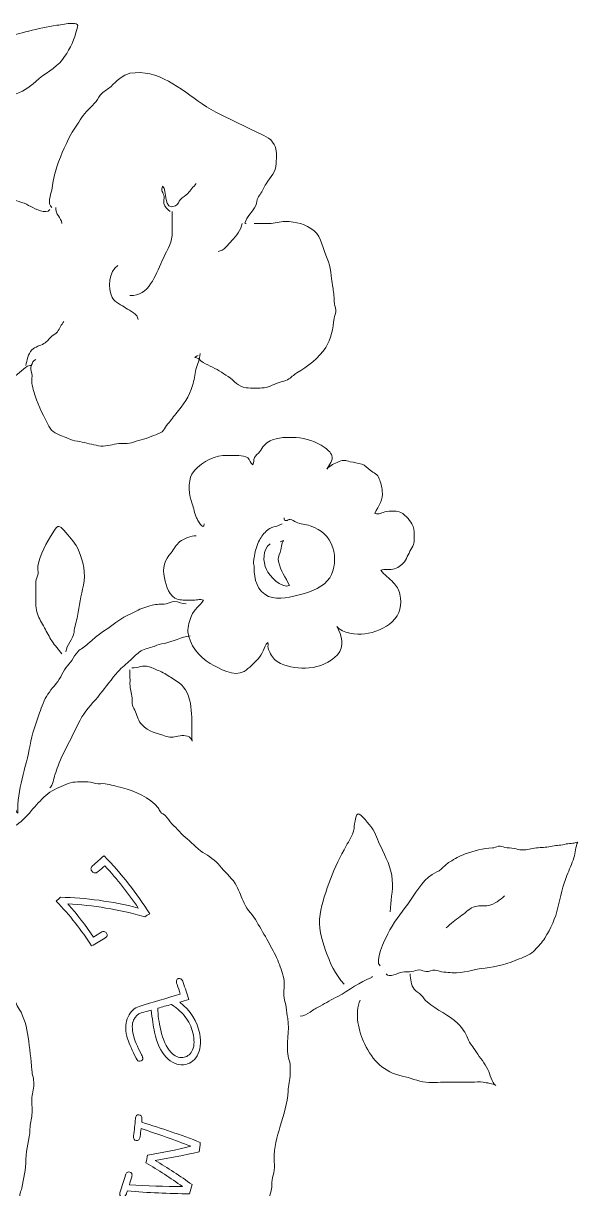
# Model space of a CAD drawing. Header units: millimetres. Extents: x 378.1 to 391.6, y -209.8 to -175.9.
# Drawn here: x 385.7 to 390.28, y -185.67 to -176.04 of the extents above; entities that cross this region are included whole.
import ezdxf

# ---------------------------------------------------------------- set-up
doc = ezdxf.new("R2010")
doc.units = ezdxf.units.MM
doc.header["$MEASUREMENT"] = 0
doc.layers.add('RightSide', color=7, linetype='Continuous', lineweight=0)

# ---------------------------------------------------------------- blocks, each defined once
blk = doc.blocks.new('Block_0')
at = {"layer": 'RightSide', "color": 18, "lineweight": 5, "true_color": 0x000000}
for points, knots in [([(385.9747, -183.2934), (385.9865, -183.283), (385.9983, -183.2726), (386.0101, -183.2621), (386.2194, -183.2668), (386.4355, -183.296), (386.6524, -183.3511), (386.5707, -183.2301), (386.4787, -183.1137), (386.3762, -183.003), (386.3578, -183.0188), (386.3393, -183.0347), (386.3208, -183.0505), (386.3111, -183.0586), (386.3025, -183.0623), (386.2941, -183.0615), (386.2862, -183.0608), (386.2787, -183.057), (386.272, -183.0499), (386.2652, -183.0428), (386.2618, -183.0354), (386.2616, -183.0272), (386.2614, -183.0189), (386.266, -183.011), (386.2753, -183.0024), (386.3066, -182.9747), (386.338, -182.9469), (386.3694, -182.9191), (386.5146, -183.0691), (386.6406, -183.2299), (386.7471, -183.399), (386.7334, -183.407), (386.7198, -183.415), (386.7061, -183.4229), (386.4918, -183.3624), (386.2777, -183.3275), (386.0696, -183.3172), (386.1481, -183.4047), (386.2192, -183.4962), (386.2827, -183.591), (386.3032, -183.5784), (386.3236, -183.5657), (386.344, -183.5531), (386.3547, -183.5464), (386.3642, -183.5438), (386.3717, -183.5456), (386.3794, -183.5472), (386.3855, -183.5515), (386.39, -183.5583), (386.3947, -183.5656), (386.3962, -183.5729), (386.3944, -183.5803), (386.3926, -183.5877), (386.3865, -183.5947), (386.3754, -183.601), (386.3392, -183.6223), (386.303, -183.6437), (386.2668, -183.665), (386.1836, -183.5345), (386.0862, -183.4099), (385.9747, -183.2934)], [0, 0, 0, 0, 1, 1, 1, 2, 2, 2, 3, 3, 3, 4, 4, 4, 5, 5, 5, 6, 6, 6, 7, 7, 7, 8, 8, 8, 9, 9, 9, 10, 10, 10, 11, 11, 11, 12, 12, 12, 13, 13, 13, 14, 14, 14, 15, 15, 15, 16, 16, 16, 17, 17, 17, 18, 18, 18, 19, 19, 19, 20, 20, 20, 20]), ([(387.0695, -184.1081), (387.0447, -184.115), (387.0199, -184.1219), (386.9951, -184.1287), (387.0839, -184.1972), (387.1402, -184.2875), (387.1598, -184.3906), (387.1738, -184.4654), (387.1657, -184.5269), (387.1389, -184.5723), (387.1116, -184.6178), (387.0737, -184.642), (387.0266, -184.6463), (386.9746, -184.6511), (386.9272, -184.6295), (386.8821, -184.5837), (386.8369, -184.5381), (386.8071, -184.4695), (386.7866, -184.3762), (386.7809, -184.3511), (386.7761, -184.3235), (386.7717, -184.2931), (386.7671, -184.263), (386.7634, -184.2299), (386.7597, -184.194), (386.7319, -184.2018), (386.704, -184.2095), (386.6761, -184.2172), (386.6477, -184.2251), (386.6274, -184.2453), (386.6137, -184.2767), (386.5998, -184.3086), (386.5999, -184.3494), (386.6117, -184.4014), (386.6208, -184.4411), (386.6442, -184.4946), (386.6794, -184.5648), (386.6856, -184.5776), (386.689, -184.5858), (386.6894, -184.5896), (386.6904, -184.5965), (386.6887, -184.6024), (386.6842, -184.6077), (386.6797, -184.6132), (386.6739, -184.6165), (386.6661, -184.6173), (386.6589, -184.6181), (386.6529, -184.6168), (386.6482, -184.6132), (386.641, -184.608), (386.6294, -184.5861), (386.612, -184.5475), (386.5838, -184.487), (386.5653, -184.442), (386.558, -184.4102), (386.5436, -184.3469), (386.5464, -184.2944), (386.5679, -184.2499), (386.5894, -184.2054), (386.6193, -184.1763), (386.6596, -184.1641), (386.7728, -184.1301), (386.886, -184.0961), (386.9991, -184.0621), (386.9905, -184.0357), (386.9816, -184.0094), (386.9723, -183.9832), (386.9672, -183.9688), (386.9659, -183.9574), (386.9679, -183.95), (386.9703, -183.9421), (386.9754, -183.9373), (386.983, -183.9344), (386.9902, -183.9319), (386.9974, -183.9327), (387.0044, -183.9374), (387.0116, -183.9419), (387.0179, -183.9517), (387.0231, -183.9663), (387.0398, -184.0133), (387.0553, -184.0606), (387.0695, -184.1081)], [0, 0, 0, 0, 1, 1, 1, 2, 2, 2, 3, 3, 3, 4, 4, 4, 5, 5, 5, 6, 6, 6, 7, 7, 7, 8, 8, 8, 9, 9, 9, 10, 10, 10, 11, 11, 11, 12, 12, 12, 13, 13, 13, 14, 14, 14, 15, 15, 15, 16, 16, 16, 17, 17, 17, 18, 18, 18, 19, 19, 19, 20, 20, 20, 21, 21, 21, 22, 22, 22, 23, 23, 23, 24, 24, 24, 25, 25, 25, 26, 26, 26, 27, 27, 27, 27]), ([(386.8126, -184.1794), (386.8135, -184.2075), (386.8161, -184.2364), (386.8203, -184.2661), (386.8247, -184.2961), (386.8306, -184.3271), (386.8378, -184.3594), (386.8558, -184.4406), (386.8828, -184.5016), (386.923, -184.5438), (386.9531, -184.576), (386.9852, -184.5909), (387.0198, -184.5868), (387.0519, -184.5833), (387.0774, -184.566), (387.0954, -184.5343), (387.1132, -184.5027), (387.118, -184.4582), (387.1075, -184.4028), (387.0975, -184.3497), (387.0776, -184.3024), (387.0485, -184.2618), (387.0199, -184.2212), (386.9786, -184.1826), (386.9263, -184.1478), (386.8884, -184.1583), (386.8505, -184.1689), (386.8126, -184.1794)], [0, 0, 0, 0, 1, 1, 1, 2, 2, 2, 3, 3, 3, 4, 4, 4, 5, 5, 5, 6, 6, 6, 7, 7, 7, 8, 8, 8, 9, 9, 9, 9]), ([(387.1647, -185.2883), (387.1615, -185.3141), (387.1581, -185.3399), (387.1543, -185.3655), (387.0333, -185.3945), (386.912, -185.4182), (386.7907, -185.4366), (386.8952, -185.4985), (386.9977, -185.5654), (387.0978, -185.6371), (387.091, -185.6624), (387.0838, -185.6875), (387.0764, -185.7126), (386.9039, -185.7116), (386.7323, -185.7035), (386.5622, -185.6884), (386.5595, -185.6966), (386.5566, -185.7048), (386.5537, -185.713), (386.5496, -185.7251), (386.5439, -185.7326), (386.5373, -185.7362), (386.5305, -185.7396), (386.5233, -185.7402), (386.5157, -185.7376), (386.5084, -185.735), (386.5036, -185.7305), (386.5005, -185.7237), (386.4976, -185.717), (386.498, -185.7078), (386.5023, -185.6961), (386.5181, -185.651), (386.5325, -185.6055), (386.5456, -185.5597), (386.5489, -185.5479), (386.5538, -185.54), (386.5601, -185.536), (386.5665, -185.5321), (386.5739, -185.5312), (386.5815, -185.533), (386.5888, -185.5348), (386.5945, -185.539), (386.5979, -185.5456), (386.6014, -185.5521), (386.6013, -185.5615), (386.5981, -185.5736), (386.5919, -185.5953), (386.5854, -185.6169), (386.5786, -185.6385), (386.7239, -185.6483), (386.8702, -185.653), (387.0171, -185.6524), (386.9189, -185.5823), (386.8185, -185.5167), (386.716, -185.4559), (386.7207, -185.4347), (386.7251, -185.4136), (386.7293, -185.3923), (386.8484, -185.3734), (386.9674, -185.3493), (387.0862, -185.32), (386.9506, -185.2665), (386.8136, -185.2179), (386.6755, -185.1742), (386.6732, -185.1963), (386.6705, -185.2183), (386.6676, -185.2402), (386.666, -185.2528), (386.6622, -185.2613), (386.6562, -185.2663), (386.6503, -185.2708), (386.6434, -185.273), (386.6353, -185.2718), (386.6277, -185.2708), (386.6218, -185.2671), (386.6175, -185.2612), (386.6132, -185.2553), (386.612, -185.246), (386.6136, -185.2334), (386.6199, -185.1868), (386.6248, -185.14), (386.6283, -185.0932), (386.6292, -185.0806), (386.6323, -185.0718), (386.6377, -185.0667), (386.6433, -185.0617), (386.6497, -185.0593), (386.658, -185.0599), (386.6658, -185.0603), (386.6717, -185.0633), (386.6767, -185.069), (386.6816, -185.0747), (386.6835, -185.084), (386.6825, -185.0969), (386.6819, -185.1053), (386.6812, -185.1136), (386.6805, -185.1219), (386.8434, -185.1705), (387.005, -185.2259), (387.1647, -185.2883)], [0, 0, 0, 0, 1, 1, 1, 2, 2, 2, 3, 3, 3, 4, 4, 4, 5, 5, 5, 6, 6, 6, 7, 7, 7, 8, 8, 8, 9, 9, 9, 10, 10, 10, 11, 11, 11, 12, 12, 12, 13, 13, 13, 14, 14, 14, 15, 15, 15, 16, 16, 16, 17, 17, 17, 18, 18, 18, 19, 19, 19, 20, 20, 20, 21, 21, 21, 22, 22, 22, 23, 23, 23, 24, 24, 24, 25, 25, 25, 26, 26, 26, 27, 27, 27, 28, 28, 28, 29, 29, 29, 30, 30, 30, 31, 31, 31, 32, 32, 32, 33, 33, 33, 33]), ([(386.5732, -186.2046), (386.6451, -186.2423), (386.6906, -186.3034), (386.704, -186.3912), (386.7168, -186.4794), (386.6929, -186.5681), (386.631, -186.6507), (386.5683, -186.7342), (386.4868, -186.7857), (386.3947, -186.8028), (386.302, -186.8198), (386.2265, -186.7983), (386.1672, -186.7449), (386.1073, -186.6909), (386.0798, -186.6213), (386.0774, -186.5388), (386.0747, -186.4557), (386.0982, -186.3837), (386.1487, -186.3167), (386.1983, -186.25), (386.261, -186.2075), (386.3427, -186.1846), (386.424, -186.1624), (386.5008, -186.1665), (386.5732, -186.2046)], [0, 0, 0, 0, 1, 1, 1, 2, 2, 2, 3, 3, 3, 4, 4, 4, 5, 5, 5, 6, 6, 6, 7, 7, 7, 8, 8, 8, 8]), ([(386.5429, -186.2564), (386.4846, -186.224), (386.4216, -186.219), (386.3544, -186.2373), (386.2869, -186.2556), (386.2344, -186.2917), (386.1924, -186.3478), (386.1505, -186.4039), (386.131, -186.4638), (386.1335, -186.5323), (386.1364, -186.6002), (386.1597, -186.6569), (386.2099, -186.6998), (386.2595, -186.7422), (386.3216, -186.7585), (386.3965, -186.7442), (386.4715, -186.7299), (386.5368, -186.6882), (386.5869, -186.6211), (386.6371, -186.5539), (386.6571, -186.4828), (386.6471, -186.4107), (386.6371, -186.3393), (386.6009, -186.2885), (386.5429, -186.2564)], [0, 0, 0, 0, 1, 1, 1, 2, 2, 2, 3, 3, 3, 4, 4, 4, 5, 5, 5, 6, 6, 6, 7, 7, 7, 8, 8, 8, 8])]:
    blk.add_open_spline(points, degree=3, knots=knots, dxfattribs=at)

msp = doc.modelspace()

# ---------------------------------------------------------------- linework, layer by layer
at = {"layer": 'RightSide', "color": 18, "lineweight": 9, "true_color": 0x000000}
for points, knots in [([(385.1617, -176.455), (385.196, -176.427), (385.2082, -176.3828), (385.2444, -176.3549), (385.2844, -176.3241), (385.3198, -176.291), (385.361, -176.2603), (385.4194, -176.2167), (385.4774, -176.1941), (385.5422, -176.1656), (385.606, -176.1376), (385.676, -176.1248), (385.7473, -176.1057), (385.8242, -176.0852), (385.9004, -176.0692), (385.9798, -176.0577), (386.0208, -176.0518), (386.0627, -176.0415), (386.1044, -176.0413), (386.171, -176.0411), (386.1529, -176.0651), (386.1373, -176.1207), (386.1155, -176.1978), (386.075, -176.2762), (386.026, -176.3398), (385.9687, -176.4143), (385.8776, -176.4574), (385.8057, -176.5211), (385.7436, -176.5762), (385.6954, -176.6077), (385.6164, -176.6349), (385.5441, -176.6597), (385.4545, -176.6893), (385.3758, -176.6709), (385.3472, -176.6642), (385.3138, -176.6477), (385.2862, -176.635), (385.2427, -176.6152), (385.2276, -176.5727), (385.1841, -176.5522), (385.1905, -176.5622), (385.1997, -176.5686), (385.2113, -176.5708)], [0, 0, 0, 0, 1, 1, 1, 2, 2, 2, 3, 3, 3, 4, 4, 4, 5, 5, 5, 6, 6, 6, 7, 7, 7, 8, 8, 8, 9, 9, 9, 10, 10, 10, 11, 11, 11, 12, 12, 12, 13, 13, 13, 14, 14, 14, 14]), ([(385.9389, -177.563), (385.8969, -177.5296), (385.93, -177.4606), (385.9373, -177.421), (385.947, -177.3681), (385.9517, -177.3162), (385.9679, -177.2653), (386.0012, -177.1604), (386.0442, -177.0571), (386.0958, -176.9594), (386.1212, -176.9113), (386.1564, -176.8696), (386.1833, -176.8225), (386.2146, -176.7678), (386.2653, -176.7364), (386.3035, -176.6865), (386.3211, -176.6637), (386.3293, -176.6406), (386.3511, -176.6204), (386.3746, -176.5985), (386.4041, -176.5847), (386.4274, -176.5623), (386.4674, -176.5239), (386.5262, -176.4641), (386.5834, -176.4542), (386.8136, -176.4145), (387.0047, -176.5855), (387.1787, -176.7067), (387.2757, -176.7743), (387.3843, -176.8199), (387.4896, -176.8721), (387.5351, -176.8946), (387.5798, -176.9164), (387.626, -176.9387), (387.681, -176.9652), (387.7442, -176.9846), (387.7752, -177.0415), (387.7998, -177.0866), (387.7925, -177.148), (387.7914, -177.1983), (387.7897, -177.2733), (387.7441, -177.3083), (387.7078, -177.3682), (387.6901, -177.3975), (387.6783, -177.4268), (387.6587, -177.4553), (387.6536, -177.4627), (387.646, -177.4716), (387.6418, -177.4794), (387.6283, -177.5045), (387.6328, -177.5225), (387.6224, -177.5473), (387.6017, -177.5966), (387.5454, -177.6391), (387.533, -177.6924), (387.5363, -177.6934), (387.5396, -177.6943), (387.5429, -177.6953)], [0, 0, 0, 0, 1, 1, 1, 2, 2, 2, 3, 3, 3, 4, 4, 4, 5, 5, 5, 6, 6, 6, 7, 7, 7, 8, 8, 8, 9, 9, 9, 10, 10, 10, 11, 11, 11, 12, 12, 12, 13, 13, 13, 14, 14, 14, 15, 15, 15, 16, 16, 16, 17, 17, 17, 18, 18, 18, 19, 19, 19, 19]), ([(386.9145, -177.5961), (386.8934, -177.5781), (386.8698, -177.5571), (386.8629, -177.5291), (386.8586, -177.5115), (386.8698, -177.4895), (386.8655, -177.4714), (386.8581, -177.4396), (386.8378, -177.4238), (386.8521, -177.3857), (386.896, -177.4156), (386.856, -177.601), (386.9609, -177.5484), (386.984, -177.5369), (386.986, -177.5145), (386.9999, -177.4968), (387.0167, -177.4757), (387.0433, -177.4682), (387.0606, -177.4473), (387.0833, -177.4199), (387.1075, -177.3936), (387.1295, -177.3645)], [0, 0, 0, 0, 1, 1, 1, 2, 2, 2, 3, 3, 3, 4, 4, 4, 5, 5, 5, 6, 6, 6, 7, 7, 7, 7]), ([(385.7735, -178.8694), (385.7278, -178.8601), (385.6773, -178.9277), (385.6416, -178.952), (385.6059, -178.9764), (385.5639, -178.9995), (385.5263, -179.0181), (385.4912, -179.0356), (385.4535, -179.0432), (385.4182, -179.0528), (385.396, -179.0589), (385.3833, -179.0673), (385.3601, -179.0682), (385.3325, -179.0694), (385.3108, -179.0811), (385.2857, -179.0833), (385.2123, -179.09), (385.1007, -179.044), (385.0385, -179.0089), (385.0186, -178.9978), (384.9806, -178.9803), (384.9661, -178.9658), (384.9571, -178.9568), (384.9542, -178.9342), (384.9472, -178.923), (384.9388, -178.9095), (384.9252, -178.8991), (384.9169, -178.8855), (384.8892, -178.8404), (384.8645, -178.7899), (384.8641, -178.7379), (384.8637, -178.6869), (384.8537, -178.6208), (384.8632, -178.5708), (384.867, -178.5506), (384.8783, -178.5352), (384.8812, -178.5144), (384.8854, -178.4839), (384.8783, -178.4538), (384.8842, -178.4233), (384.905, -178.3168), (384.9259, -178.2098), (384.9453, -178.1024), (384.9507, -178.0726), (384.9467, -178.0467), (384.9548, -178.0171), (384.9604, -177.9969), (384.9683, -177.9763), (384.9752, -177.9562), (384.9954, -177.8973), (385.0191, -177.8497), (385.0459, -177.7945), (385.0931, -177.6975), (385.165, -177.5758), (385.26, -177.5171), (385.3585, -177.4564), (385.5012, -177.4736), (385.609, -177.4964), (385.6619, -177.5075), (385.7168, -177.5299), (385.7652, -177.5547), (385.8023, -177.5737), (385.8876, -177.6238), (385.9224, -177.5795)], [0, 0, 0, 0, 1, 1, 1, 2, 2, 2, 3, 3, 3, 4, 4, 4, 5, 5, 5, 6, 6, 6, 7, 7, 7, 8, 8, 8, 9, 9, 9, 10, 10, 10, 11, 11, 11, 12, 12, 12, 13, 13, 13, 14, 14, 14, 15, 15, 15, 16, 16, 16, 17, 17, 17, 18, 18, 18, 19, 19, 19, 20, 20, 20, 21, 21, 21, 21]), ([(386.5838, -178.2906), (386.7401, -178.2946), (386.7941, -178.1253), (386.848, -178.0058), (386.8774, -177.9404), (386.9274, -177.8664), (386.9315, -177.7945), (386.9352, -177.7289), (386.9311, -177.6618), (386.9311, -177.5961)], [0, 0, 0, 0, 1, 1, 1, 2, 2, 2, 3, 3, 3, 3]), ([(387.6091, -177.6953), (387.6503, -177.6953), (387.6919, -177.6973), (387.7331, -177.6954), (387.7787, -177.6934), (387.8185, -177.6783), (387.8655, -177.6788), (387.9551, -177.6797), (388.033, -177.6992), (388.1055, -177.7569), (388.1694, -177.8078), (388.1764, -177.9118), (388.2126, -177.9848), (388.2483, -178.0566), (388.2428, -178.1344), (388.2577, -178.2116), (388.2664, -178.2571), (388.271, -178.2932), (388.2704, -178.3402), (388.27, -178.3673), (388.2812, -178.3853), (388.2842, -178.41), (388.2874, -178.4356), (388.2735, -178.4565), (388.27, -178.4809), (388.2591, -178.5588), (388.2459, -178.651), (388.2011, -178.7205), (388.1481, -178.8027), (388.0449, -178.8796), (387.9632, -178.9286), (387.9355, -178.9452), (387.9133, -178.9702), (387.8861, -178.9863), (387.8652, -178.9987), (387.8455, -178.9977), (387.8237, -179.0053), (387.7784, -179.0209), (387.7405, -179.046), (387.6909, -179.0521), (387.6468, -179.0576), (387.5878, -179.0572), (387.5438, -179.0521), (387.4744, -179.0439), (387.4477, -178.9959), (387.3941, -178.9597), (387.3481, -178.9287), (387.2966, -178.8967), (387.2462, -178.8739), (387.2175, -178.8609), (387.1944, -178.8495), (387.1696, -178.8295), (387.1551, -178.8177), (387.1396, -178.7997), (387.1192, -178.8037), (387.1267, -178.7938), (387.1347, -178.7907), (387.1461, -178.7867)], [0, 0, 0, 0, 1, 1, 1, 2, 2, 2, 3, 3, 3, 4, 4, 4, 5, 5, 5, 6, 6, 6, 7, 7, 7, 8, 8, 8, 9, 9, 9, 10, 10, 10, 11, 11, 11, 12, 12, 12, 13, 13, 13, 14, 14, 14, 15, 15, 15, 16, 16, 16, 17, 17, 17, 18, 18, 18, 19, 19, 19, 19]), ([(387.5099, -177.6953), (387.5029, -177.7486), (387.46, -177.7992), (387.4253, -177.8354), (387.3943, -177.8677), (387.3594, -177.9204), (387.3114, -177.9268)], [0, 0, 0, 0, 1, 1, 1, 2, 2, 2, 2]), ([(386.4846, -178.0425), (386.4053, -178.0903), (386.4014, -178.2291), (386.4379, -178.3074), (386.4569, -178.3484), (386.5163, -178.3703), (386.5507, -178.3939), (386.5817, -178.4152), (386.6507, -178.4451), (386.65, -178.489)], [0, 0, 0, 0, 1, 1, 1, 2, 2, 2, 3, 3, 3, 3]), ([(385.7239, -178.8694), (385.7333, -178.8253), (385.7409, -178.7734), (385.7736, -178.7404), (385.8016, -178.7121), (385.8402, -178.7051), (385.8735, -178.6875), (385.902, -178.6724), (385.9134, -178.6458), (385.938, -178.6254), (385.9548, -178.6115), (385.9704, -178.6085), (385.9848, -178.589), (386.0045, -178.5625), (386.0152, -178.5311), (386.0381, -178.5056)], [0, 0, 0, 0, 1, 1, 1, 2, 2, 2, 3, 3, 3, 4, 4, 4, 5, 5, 5, 5]), ([(387.1626, -178.7701), (387.1636, -178.8193), (387.14, -178.8558), (387.129, -178.9024), (387.1186, -178.9466), (387.1143, -178.9913), (387.1005, -179.0347), (387.0712, -179.1272), (387.0243, -179.1932), (386.9633, -179.2666), (386.9509, -179.2816), (386.9374, -179.299), (386.9269, -179.3154), (386.9133, -179.3368), (386.9006, -179.3454), (386.8855, -179.3646), (386.8709, -179.3832), (386.8694, -179.4006), (386.8488, -179.4163), (386.8288, -179.4315), (386.8016, -179.4373), (386.7785, -179.4477), (386.7226, -179.4729), (386.6692, -179.4807), (386.6132, -179.5023), (386.5661, -179.5205), (386.5225, -179.5071), (386.4749, -179.5157), (386.4256, -179.5245), (386.3747, -179.541), (386.3229, -179.5317), (386.2719, -179.5224), (386.2223, -179.5084), (386.1709, -179.4973), (386.1399, -179.4906), (386.1179, -179.491), (386.0877, -179.4771), (386.0671, -179.4676), (386.0463, -179.4607), (386.0253, -179.4522), (385.9624, -179.427), (385.9302, -179.4104), (385.9013, -179.348), (385.8602, -179.2591), (385.8126, -179.1793), (385.7896, -179.0844), (385.7842, -179.0622), (385.7769, -179.0376), (385.7727, -179.0145), (385.7681, -178.9894), (385.78, -178.9603), (385.7744, -178.9356), (385.7672, -178.9033), (385.7567, -178.9018), (385.7687, -178.8694), (385.7758, -178.85), (385.7854, -178.824), (385.8066, -178.8197)], [0, 0, 0, 0, 1, 1, 1, 2, 2, 2, 3, 3, 3, 4, 4, 4, 5, 5, 5, 6, 6, 6, 7, 7, 7, 8, 8, 8, 9, 9, 9, 10, 10, 10, 11, 11, 11, 12, 12, 12, 13, 13, 13, 14, 14, 14, 15, 15, 15, 16, 16, 16, 17, 17, 17, 18, 18, 18, 19, 19, 19, 19]), ([(387.1295, -180.275), (387.0895, -180.2723), (387.028, -180.3007), (386.9969, -180.3238), (386.964, -180.3482), (386.9497, -180.3864), (386.9233, -180.4155), (386.871, -180.4732), (386.8485, -180.5437), (386.8687, -180.6223), (386.8868, -180.6931), (386.9036, -180.7796), (386.9816, -180.8012), (387.0167, -180.811), (387.061, -180.806), (387.0973, -180.8087), (387.1269, -180.8108), (387.1608, -180.7952), (387.1907, -180.8066), (387.1611, -180.855), (387.1149, -180.8807), (387.0919, -180.936), (387.0768, -180.9722), (387.0589, -181.0274), (387.0626, -181.0679), (387.0725, -181.1761), (387.1557, -181.2768), (387.2457, -181.3296), (387.3178, -181.3717), (387.4472, -181.4451), (387.526, -181.3961), (387.5717, -181.3676), (387.6064, -181.3299), (387.6421, -181.2929), (387.6797, -181.2539), (387.6869, -181.196), (387.7215, -181.1564), (387.7284, -181.172), (387.7214, -181.1854), (387.724, -181.2011), (387.727, -181.2196), (387.7375, -181.2341), (387.7456, -181.2505), (387.7653, -181.2904), (387.787, -181.3088), (387.8277, -181.3296), (387.8976, -181.3651), (387.986, -181.374), (388.0632, -181.367), (388.1512, -181.3589), (388.2338, -181.3243), (388.2965, -181.2588), (388.3607, -181.1918), (388.3321, -181.0982), (388.2934, -181.0245), (388.3359, -181.0849), (388.4561, -181.094), (388.5231, -181.0861), (388.6005, -181.077), (388.6933, -181.0401), (388.75, -180.9863), (388.8168, -180.9231), (388.8308, -180.8447), (388.8126, -180.7582), (388.8036, -180.7158), (388.7861, -180.6934), (388.7585, -180.6615), (388.7279, -180.6261), (388.6808, -180.5986), (388.6559, -180.5586), (388.6869, -180.5499), (388.7214, -180.5595), (388.7538, -180.5527), (388.7921, -180.5447), (388.8267, -180.5218), (388.8501, -180.4903), (388.8758, -180.4556), (388.8879, -180.4113), (388.9117, -180.3742), (388.9348, -180.3384), (388.9318, -180.3097), (388.9319, -180.2681), (388.9321, -180.2337), (388.9321, -180.2063), (388.9125, -180.1761), (388.8923, -180.1451), (388.845, -180.0879), (388.808, -180.077), (388.7815, -180.0693), (388.7272, -180.0705), (388.7001, -180.0757), (388.6662, -180.0821), (388.643, -180.1026), (388.6062, -180.0914), (388.6366, -180.0261), (388.6774, -179.9802), (388.668, -179.9029), (388.6644, -179.8728), (388.6539, -179.8338), (388.6432, -179.8049), (388.6292, -179.7671), (388.599, -179.7561), (388.5678, -179.7334), (388.5438, -179.7159), (388.5278, -179.6932), (388.4987, -179.6834), (388.4681, -179.673), (388.4332, -179.6711), (388.4028, -179.6636), (388.3583, -179.6526), (388.3552, -179.6454), (388.3105, -179.663), (388.267, -179.6801), (388.2426, -179.6887), (388.2102, -179.7243), (388.2274, -179.6895), (388.2652, -179.6533), (388.2514, -179.6131), (388.2422, -179.5861), (388.2103, -179.5584), (388.1886, -179.5433), (388.124, -179.4983), (388.0333, -179.4682), (387.9564, -179.4641), (387.8855, -179.4603), (387.8063, -179.4609), (387.7414, -179.4903), (387.7002, -179.5089), (387.6798, -179.5465), (387.6551, -179.5804), (387.6433, -179.5965), (387.6203, -179.6117), (387.6119, -179.6295), (387.6031, -179.6481), (387.6088, -179.6694), (387.5979, -179.6884), (387.5748, -179.676), (387.5748, -179.6469), (387.5562, -179.6324), (387.5372, -179.6175), (387.5059, -179.6143), (387.483, -179.6129), (387.4409, -179.6103), (387.3928, -179.6104), (387.3507, -179.6129), (387.2622, -179.6182), (387.142, -179.6887), (387.0953, -179.766), (387.0598, -179.8247), (387.073, -179.9505), (387.0964, -180.0104), (387.1115, -180.049), (387.1157, -180.0889), (387.1337, -180.1266), (387.1397, -180.1391), (387.1934, -180.2432), (387.1957, -180.1757)], [0, 0, 0, 0, 1, 1, 1, 2, 2, 2, 3, 3, 3, 4, 4, 4, 5, 5, 5, 6, 6, 6, 7, 7, 7, 8, 8, 8, 9, 9, 9, 10, 10, 10, 11, 11, 11, 12, 12, 12, 13, 13, 13, 14, 14, 14, 15, 15, 15, 16, 16, 16, 17, 17, 17, 18, 18, 18, 19, 19, 19, 20, 20, 20, 21, 21, 21, 22, 22, 22, 23, 23, 23, 24, 24, 24, 25, 25, 25, 26, 26, 26, 27, 27, 27, 28, 28, 28, 29, 29, 29, 30, 30, 30, 31, 31, 31, 32, 32, 32, 33, 33, 33, 34, 34, 34, 35, 35, 35, 36, 36, 36, 37, 37, 37, 38, 38, 38, 39, 39, 39, 40, 40, 40, 41, 41, 41, 42, 42, 42, 43, 43, 43, 44, 44, 44, 45, 45, 45, 46, 46, 46, 47, 47, 47, 48, 48, 48, 49, 49, 49, 50, 50, 50, 51, 51, 51, 52, 52, 52, 52]), ([(387.8406, -180.1757), (387.791, -180.207), (387.7507, -180.1943), (387.7083, -180.2378), (387.683, -180.2639), (387.6625, -180.2904), (387.6464, -180.3242), (387.6271, -180.3644), (387.6147, -180.4137), (387.6092, -180.4572), (387.6074, -180.4709), (387.6047, -180.4824), (387.6045, -180.4936), (387.6043, -180.507), (387.6093, -180.5242), (387.6091, -180.5392), (387.6074, -180.6312), (387.6355, -180.7373), (387.7286, -180.7759), (387.8114, -180.8103), (387.9204, -180.7785), (388.0023, -180.7585), (388.0847, -180.7384), (388.1862, -180.6963), (388.2342, -180.6222), (388.2786, -180.5537), (388.2851, -180.4498), (388.2585, -180.3746), (388.2229, -180.2742), (388.17, -180.2297), (388.072, -180.1923), (388.0331, -180.1775), (387.9934, -180.1804), (387.956, -180.1637), (387.9401, -180.1567), (387.9251, -180.1418), (387.9068, -180.1413), (387.8907, -180.1409), (387.8488, -180.1704), (387.8571, -180.1261)], [0, 0, 0, 0, 1, 1, 1, 2, 2, 2, 3, 3, 3, 4, 4, 4, 5, 5, 5, 6, 6, 6, 7, 7, 7, 8, 8, 8, 9, 9, 9, 10, 10, 10, 11, 11, 11, 12, 12, 12, 13, 13, 13, 13]), ([(386.0216, -181.2506), (385.9928, -181.2138), (385.9633, -181.1838), (385.9389, -181.1447), (385.9169, -181.1094), (385.8979, -181.0727), (385.8773, -181.0356), (385.8547, -180.995), (385.8335, -180.9646), (385.8191, -180.9198), (385.8047, -180.8751), (385.8066, -180.8358), (385.8066, -180.7876), (385.8066, -180.744), (385.8032, -180.6988), (385.8062, -180.6554), (385.808, -180.6299), (385.8195, -180.6139), (385.824, -180.5895), (385.8277, -180.5693), (385.8188, -180.547), (385.8223, -180.5267), (385.8383, -180.4342), (385.8952, -180.3274), (385.9472, -180.2516), (385.956, -180.2388), (385.9728, -180.2019), (385.9876, -180.1977), (386.0093, -180.1916), (386.0432, -180.2367), (386.0546, -180.2497), (386.0939, -180.2942), (386.1359, -180.3393), (386.1583, -180.3948), (386.1948, -180.4851), (386.2231, -180.5865), (386.1998, -180.6847), (386.1798, -180.7689), (386.1647, -180.8546), (386.1502, -180.9401), (386.1422, -180.9872), (386.1259, -181.0252), (386.1216, -181.0724), (386.1163, -181.131), (386.0588, -181.1781), (386.0546, -181.2341)], [0, 0, 0, 0, 1, 1, 1, 2, 2, 2, 3, 3, 3, 4, 4, 4, 5, 5, 5, 6, 6, 6, 7, 7, 7, 8, 8, 8, 9, 9, 9, 10, 10, 10, 11, 11, 11, 12, 12, 12, 13, 13, 13, 14, 14, 14, 15, 15, 15, 15]), ([(387.7414, -180.3411), (387.6785, -180.3919), (387.6795, -180.4877), (387.7112, -180.5552), (387.7358, -180.6077), (387.8314, -180.7136), (387.9018, -180.6867), (387.8685, -180.6175), (387.8266, -180.5661), (387.8113, -180.4891), (387.8051, -180.4578), (387.8125, -180.4435), (387.824, -180.4141), (387.8341, -180.3883), (387.8338, -180.3352), (387.8509, -180.3143), (387.843, -180.3201), (387.8341, -180.3235), (387.824, -180.3246)], [0, 0, 0, 0, 1, 1, 1, 2, 2, 2, 3, 3, 3, 4, 4, 4, 5, 5, 5, 6, 6, 6, 6]), ([(387.0468, -180.8372), (387.0128, -180.8378), (386.9862, -180.819), (386.9513, -180.8199), (386.9231, -180.8206), (386.9079, -180.8333), (386.8815, -180.8381), (386.8405, -180.8454), (386.8061, -180.8365), (386.7657, -180.8497), (386.7171, -180.8655), (386.6776, -180.8736), (386.6347, -180.8988), (386.5916, -180.9241), (386.5415, -180.9389), (386.5011, -180.9691), (386.4132, -181.0346), (386.316, -181.0918), (386.2369, -181.168), (386.2111, -181.1929), (386.1776, -181.2087), (386.1526, -181.2336), (386.1316, -181.2546), (386.1202, -181.281), (386.1043, -181.3048), (386.0899, -181.3262), (386.0705, -181.3449), (386.0546, -181.3655), (386.0358, -181.39), (386.0262, -181.4153), (386.0113, -181.4414), (385.9813, -181.4937), (385.9376, -181.5355), (385.905, -181.585), (385.8759, -181.6292), (385.8539, -181.6901), (385.8374, -181.7391), (385.8084, -181.8254), (385.7739, -181.9163), (385.7586, -182.0044), (385.726, -182.1912), (385.6473, -182.3748), (385.6586, -182.5677), (385.6494, -182.5607), (385.6436, -182.5517), (385.6412, -182.5405)], [0, 0, 0, 0, 1, 1, 1, 2, 2, 2, 3, 3, 3, 4, 4, 4, 5, 5, 5, 6, 6, 6, 7, 7, 7, 8, 8, 8, 9, 9, 9, 10, 10, 10, 11, 11, 11, 12, 12, 12, 13, 13, 13, 14, 14, 14, 15, 15, 15, 15]), ([(385.9224, -182.3586), (385.9461, -182.3392), (385.9537, -182.2787), (385.9641, -182.2503), (385.9735, -182.2247), (385.9809, -182.2022), (385.9899, -182.1773), (386.0149, -182.1079), (386.0497, -182.0418), (386.084, -181.9745), (386.1185, -181.9071), (386.149, -181.8393), (386.1867, -181.7729), (386.2244, -181.7066), (386.2881, -181.6455), (386.3357, -181.585), (386.3846, -181.523), (386.4318, -181.4579), (386.4846, -181.3986), (386.5162, -181.3631), (386.5542, -181.3342), (386.5886, -181.3021), (386.617, -181.2756), (386.6405, -181.2483), (386.6748, -181.2275), (386.7099, -181.2063), (386.746, -181.2049), (386.7826, -181.1891), (386.8146, -181.1752), (386.8348, -181.171), (386.8686, -181.1643), (386.9397, -181.1503), (387.0084, -181.1114), (387.0799, -181.1018)], [0, 0, 0, 0, 1, 1, 1, 2, 2, 2, 3, 3, 3, 4, 4, 4, 5, 5, 5, 6, 6, 6, 7, 7, 7, 8, 8, 8, 9, 9, 9, 10, 10, 10, 11, 11, 11, 11]), ([(386.6003, -181.3664), (386.6546, -181.3673), (386.6855, -181.3426), (386.7412, -181.3579), (386.7721, -181.3664), (386.802, -181.3822), (386.8319, -181.3949), (386.867, -181.4098), (386.9001, -181.4317), (386.9311, -181.4532), (386.9639, -181.4759), (386.9998, -181.4922), (387.024, -181.5229), (387.0759, -181.5885), (387.0873, -181.6676), (387.0928, -181.7476), (387.0976, -181.8193), (387.0915, -181.8986), (387.0976, -181.9733), (387.0881, -181.9283), (387.0354, -181.9226), (386.9977, -181.9278), (386.9471, -181.9348), (386.931, -181.9487), (386.8815, -181.9327), (386.8094, -181.9093), (386.7371, -181.8948), (386.6831, -181.8384), (386.6508, -181.8047), (386.6449, -181.7716), (386.6298, -181.7297), (386.623, -181.7108), (386.609, -181.6968), (386.6036, -181.6769), (386.5974, -181.6538), (386.6046, -181.6364), (386.6013, -181.6144), (386.5951, -181.5738), (386.5835, -181.5419), (386.5838, -181.4991), (386.5841, -181.4604), (386.5838, -181.4216), (386.5838, -181.3829)], [0, 0, 0, 0, 1, 1, 1, 2, 2, 2, 3, 3, 3, 4, 4, 4, 5, 5, 5, 6, 6, 6, 7, 7, 7, 8, 8, 8, 9, 9, 9, 10, 10, 10, 11, 11, 11, 12, 12, 12, 13, 13, 13, 14, 14, 14, 14]), ([(388.3532, -183.9791), (388.2778, -183.9046), (388.2343, -183.8021), (388.1998, -183.7017), (388.1677, -183.6081), (388.1352, -183.5054), (388.1539, -183.404), (388.1892, -183.2129), (388.2741, -183.0062), (388.3694, -182.838), (388.3938, -182.7948), (388.4207, -182.7547), (388.4322, -182.7059), (388.4385, -182.6795), (388.4423, -182.586), (388.4673, -182.574), (388.4876, -182.5643), (388.5661, -182.6677), (388.581, -182.6889), (388.613, -182.7344), (388.6305, -182.7919), (388.6545, -182.8418), (388.6958, -182.9272), (388.7429, -183.0234), (388.7505, -183.1184), (388.7579, -183.2116), (388.7346, -183.2943), (388.7336, -183.3838)], [0, 0, 0, 0, 1, 1, 1, 2, 2, 2, 3, 3, 3, 4, 4, 4, 5, 5, 5, 6, 6, 6, 7, 7, 7, 8, 8, 8, 9, 9, 9, 9]), ([(388.6509, -183.8303), (388.5989, -183.794), (388.6911, -183.6098), (388.713, -183.5657), (388.7577, -183.4755), (388.8192, -183.398), (388.8783, -183.3185), (388.9377, -183.2385), (388.9938, -183.1288), (389.08, -183.0733), (389.1063, -183.0563), (389.1317, -183.0518), (389.1557, -183.0284), (389.1784, -183.0063), (389.1983, -182.9863), (389.226, -182.9695), (389.2681, -182.944), (389.3057, -182.9211), (389.3523, -182.9041), (389.4218, -182.8788), (389.5031, -182.8581), (389.5769, -182.8551), (389.5966, -182.8543), (389.6086, -182.845), (389.6266, -182.8414), (389.6515, -182.8364), (389.6571, -182.8456), (389.6798, -182.851), (389.7066, -182.8574), (389.732, -182.8525), (389.7584, -182.8583), (389.781, -182.8634), (389.7955, -182.8707), (389.8213, -182.8716), (389.866, -182.8731), (389.8983, -182.857), (389.9407, -182.8543), (389.9829, -182.8516), (390.0165, -182.8509), (390.0573, -182.8418), (390.0965, -182.833), (390.1335, -182.8354), (390.1722, -182.8253), (390.2104, -182.8153), (390.2438, -182.8216), (390.2818, -182.8063), (390.2622, -182.8441), (390.2659, -182.895), (390.2512, -182.9365), (390.2337, -182.9859), (390.2129, -183.0341), (390.1929, -183.0825), (390.1583, -183.1664), (390.1384, -183.2589), (390.119, -183.3471), (390.1003, -183.432), (390.0576, -183.5242), (390.011, -183.5996), (389.9885, -183.636), (389.9554, -183.6658), (389.9282, -183.6984), (389.8982, -183.7345), (389.8455, -183.7531), (389.7987, -183.7724), (389.7135, -183.8075), (389.6072, -183.8391), (389.5175, -183.8473), (389.4292, -183.8554), (389.336, -183.8936), (389.2462, -183.8868), (389.2221, -183.8849), (389.2009, -183.8808), (389.1764, -183.8803), (389.1475, -183.8798), (389.1299, -183.8669), (389.104, -183.8641), (389.0765, -183.8612), (389.0571, -183.8796), (389.0308, -183.8771), (389.0117, -183.8753), (388.9958, -183.8631), (388.9733, -183.863), (388.9482, -183.863), (388.9355, -183.8708), (388.9117, -183.8762), (388.8847, -183.8824), (388.8593, -183.8764), (388.8326, -183.8813), (388.8027, -183.8867), (388.7194, -183.9296), (388.7005, -183.8964)], [0, 0, 0, 0, 1, 1, 1, 2, 2, 2, 3, 3, 3, 4, 4, 4, 5, 5, 5, 6, 6, 6, 7, 7, 7, 8, 8, 8, 9, 9, 9, 10, 10, 10, 11, 11, 11, 12, 12, 12, 13, 13, 13, 14, 14, 14, 15, 15, 15, 16, 16, 16, 17, 17, 17, 18, 18, 18, 19, 19, 19, 20, 20, 20, 21, 21, 21, 22, 22, 22, 23, 23, 23, 24, 24, 24, 25, 25, 25, 26, 26, 26, 27, 27, 27, 28, 28, 28, 29, 29, 29, 30, 30, 30, 30]), ([(389.1966, -183.5161), (389.2339, -183.4794), (389.2693, -183.4502), (389.3123, -183.4209), (389.3467, -183.3976), (389.3811, -183.36), (389.4192, -183.3437), (389.4598, -183.3265), (389.504, -183.3398), (389.5475, -183.3308), (389.5929, -183.3215), (389.6434, -183.2823), (389.6761, -183.2515)], [0, 0, 0, 0, 1, 1, 1, 2, 2, 2, 3, 3, 3, 4, 4, 4, 4]), ([(387.9894, -184.2437), (388.023, -184.2442), (388.0461, -184.2298), (388.0717, -184.211), (388.0999, -184.1903), (388.1248, -184.1785), (388.1557, -184.1611), (388.2033, -184.1343), (388.2509, -184.1064), (388.2999, -184.0816), (388.3957, -184.033), (388.4798, -183.9592), (388.5823, -183.9264), (388.5831, -183.9219), (388.5839, -183.9174), (388.5847, -183.913)], [0, 0, 0, 0, 1, 1, 1, 2, 2, 2, 3, 3, 3, 4, 4, 4, 5, 5, 5, 5]), ([(388.4855, -184.1114), (388.4354, -184.2218), (388.4723, -184.3727), (388.5227, -184.4752), (388.5898, -184.6114), (388.6808, -184.7082), (388.8319, -184.7394), (388.8992, -184.7533), (388.959, -184.7827), (389.0275, -184.7903), (389.0897, -184.7971), (389.1573, -184.7894), (389.22, -184.7894), (389.2816, -184.7894), (389.3431, -184.7894), (389.4047, -184.7894), (389.4359, -184.7894), (389.4712, -184.7856), (389.5018, -184.7908), (389.5233, -184.7944), (389.5881, -184.8028), (389.6045, -184.8167), (389.5708, -184.794), (389.5581, -184.7238), (389.5402, -184.6865), (389.5138, -184.632), (389.4765, -184.5908), (389.4438, -184.5405), (389.4189, -184.5023), (389.392, -184.471), (389.374, -184.4293), (389.3517, -184.3775), (389.3319, -184.3459), (389.2921, -184.3058), (389.2188, -184.2321), (389.116, -184.1975), (389.0386, -184.1274), (389.02, -184.1106), (389.0061, -184.091), (388.9901, -184.0719), (388.9731, -184.0519), (388.9462, -184.0405), (388.9308, -184.0214), (388.9071, -183.9922), (388.8982, -183.9323), (388.8989, -183.8964)], [0, 0, 0, 0, 1, 1, 1, 2, 2, 2, 3, 3, 3, 4, 4, 4, 5, 5, 5, 6, 6, 6, 7, 7, 7, 8, 8, 8, 9, 9, 9, 10, 10, 10, 11, 11, 11, 12, 12, 12, 13, 13, 13, 14, 14, 14, 15, 15, 15, 15])]:
    msp.add_open_spline(points, degree=3, knots=knots, dxfattribs=at)
msp.add_open_spline([(385.972, -177.563), (385.9662, -177.6224), (386.0146, -177.6429), (386.0216, -177.6953)], degree=3, dxfattribs=at)
at = {"layer": 'RightSide', "color": 18, "lineweight": 13, "true_color": 0x000000}
for points, knots in [([(387.6587, -185.9966), (387.6845, -185.9753), (387.6704, -185.9573), (387.6744, -185.9304), (387.6776, -185.9083), (387.6934, -185.8928), (387.7007, -185.8725), (387.7186, -185.8223), (387.7225, -185.7667), (387.7414, -185.7151), (387.7563, -185.6742), (387.7552, -185.643), (387.7575, -185.6001), (387.7591, -185.5706), (387.7714, -185.546), (387.7753, -185.517), (387.7791, -185.4881), (387.7745, -185.4553), (387.7744, -185.4259), (387.7741, -185.3286), (387.7991, -185.245), (387.8245, -185.1532), (387.8509, -185.058), (387.8872, -184.9634), (387.89, -184.8636), (387.8914, -184.8157), (387.9071, -184.7729), (387.9067, -184.7233), (387.9065, -184.6971), (387.9083, -184.6704), (387.9071, -184.6443), (387.9059, -184.6171), (387.8944, -184.6007), (387.8893, -184.5748), (387.87, -184.4753), (387.9067, -184.3653), (387.8865, -184.2652), (387.8797, -184.2316), (387.8766, -184.2057), (387.8741, -184.1707), (387.8722, -184.1439), (387.8595, -184.1206), (387.8563, -184.094), (387.8498, -184.0411), (387.866, -183.9857), (387.8534, -183.9332), (387.8404, -183.8785), (387.8255, -183.8323), (387.8039, -183.7811), (387.7807, -183.726), (387.7519, -183.6807), (387.7248, -183.6281), (387.6959, -183.5721), (387.6613, -183.5217), (387.6325, -183.4665), (387.6033, -183.4107), (387.5529, -183.3697), (387.5258, -183.3108), (387.5043, -183.2642), (387.4875, -183.2134), (387.4647, -183.168), (387.4365, -183.1116), (387.3789, -183.0675), (387.3409, -183.0201), (387.3032, -182.9732), (387.2572, -182.9327), (387.2053, -182.9043), (387.1526, -182.8753), (387.1039, -182.8188), (387.0565, -182.7802), (387.0111, -182.7432), (386.9725, -182.6961), (386.9302, -182.6562), (386.9083, -182.6356), (386.8985, -182.6112), (386.8783, -182.5901), (386.8652, -182.5764), (386.8477, -182.5727), (386.8346, -182.557), (386.8272, -182.548), (386.8238, -182.5338), (386.8162, -182.5239), (386.7476, -182.4349), (386.6237, -182.3878), (386.5213, -182.3586), (386.4745, -182.3452), (386.4259, -182.3315), (386.3776, -182.3248), (386.3524, -182.3214), (386.3277, -182.3279), (386.3022, -182.3218), (386.269, -182.3139), (386.2484, -182.3087), (386.2117, -182.309), (386.1549, -182.3094), (386.1068, -182.3055), (386.0537, -182.3296), (386.003, -182.3527), (385.9499, -182.3725), (385.9058, -182.4073), (385.8577, -182.4452), (385.8213, -182.4876), (385.7824, -182.5322), (385.7458, -182.5741), (385.695, -182.6345), (385.6481, -182.663), (385.4383, -182.7905), (385.1852, -182.7881), (384.9893, -182.6315), (384.9477, -182.5983), (384.9595, -182.5882), (384.9435, -182.5441), (384.9343, -182.5188), (384.9103, -182.4985), (384.8971, -182.4752), (384.8797, -182.4444), (384.868, -182.4124), (384.8476, -182.3832), (384.8288, -182.3562), (384.8046, -182.3355), (384.7851, -182.3089), (384.768, -182.2858), (384.7567, -182.2552), (384.737, -182.2345), (384.7114, -182.2077), (384.6781, -182.1878), (384.6528, -182.1601), (384.6106, -182.1141), (384.576, -182.0568), (384.5333, -182.0113)], [0, 0, 0, 0, 1, 1, 1, 2, 2, 2, 3, 3, 3, 4, 4, 4, 5, 5, 5, 6, 6, 6, 7, 7, 7, 8, 8, 8, 9, 9, 9, 10, 10, 10, 11, 11, 11, 12, 12, 12, 13, 13, 13, 14, 14, 14, 15, 15, 15, 16, 16, 16, 17, 17, 17, 18, 18, 18, 19, 19, 19, 20, 20, 20, 21, 21, 21, 22, 22, 22, 23, 23, 23, 24, 24, 24, 25, 25, 25, 26, 26, 26, 27, 27, 27, 28, 28, 28, 29, 29, 29, 30, 30, 30, 31, 31, 31, 32, 32, 32, 33, 33, 33, 34, 34, 34, 35, 35, 35, 36, 36, 36, 37, 37, 37, 38, 38, 38, 39, 39, 39, 40, 40, 40, 41, 41, 41, 42, 42, 42, 43, 43, 43, 43]), ([(385.6412, -185.8643), (385.6592, -185.8484), (385.6557, -185.8354), (385.6577, -185.8147), (385.6598, -185.7931), (385.6691, -185.7772), (385.6729, -185.7568), (385.6759, -185.7407), (385.6722, -185.7244), (385.6757, -185.7086), (385.6789, -185.6939), (385.6878, -185.6837), (385.6908, -185.6662), (385.705, -185.5853), (385.7241, -185.5126), (385.7239, -185.4275), (385.7237, -185.3417), (385.7555, -185.2626), (385.7572, -185.1779), (385.758, -185.1335), (385.7697, -185.1004), (385.7744, -185.0577), (385.7788, -185.0177), (385.7723, -184.9748), (385.7731, -184.9346), (385.7741, -184.889), (385.7901, -184.852), (385.79, -184.8051), (385.7899, -184.7627), (385.7763, -184.7312), (385.7731, -184.691), (385.766, -184.5994), (385.7566, -184.5103), (385.7418, -184.4188), (385.7287, -184.3377), (385.7142, -184.2568), (385.6681, -184.186), (385.6463, -184.1525), (385.6339, -184.1103), (385.6049, -184.0829), (385.5728, -184.0527), (385.5351, -184.0287), (385.5007, -184.0024), (385.4223, -183.9424), (385.3531, -183.9069), (385.2572, -183.8799), (385.1836, -183.8592), (385.1033, -183.8342), (385.0257, -183.8505), (384.9831, -183.8595), (384.9479, -183.8633), (384.9039, -183.8634), (384.8823, -183.8634), (384.8602, -183.8645), (384.8386, -183.8635), (384.8123, -183.8623), (384.7965, -183.8517), (384.7717, -183.8478), (384.7353, -183.8422), (384.6938, -183.8601), (384.6573, -183.8638), (384.6141, -183.8682), (384.5685, -183.8623), (384.525, -183.8632), (384.4822, -183.8641), (384.4446, -183.8795), (384.4014, -183.8798), (384.3556, -183.8803), (384.3201, -183.8917), (384.2772, -183.8971), (384.2371, -183.9021), (384.1931, -183.8888), (384.1534, -183.8956), (384.106, -183.9037), (384.0664, -183.9128), (384.017, -183.913), (383.9976, -183.913), (383.9735, -183.9173), (383.9545, -183.9139), (383.9298, -183.9095), (383.9155, -183.8969), (383.8884, -183.8993), (383.8623, -183.9015), (383.8411, -183.9124), (383.8144, -183.9131), (383.7895, -183.9138), (383.7645, -183.913), (383.7395, -183.913), (383.6954, -183.913), (383.6513, -183.913), (383.6072, -183.913), (383.5585, -183.9129), (383.5215, -183.9014), (383.475, -183.8964), (383.3705, -183.8852), (383.282, -183.8164), (383.1935, -183.7641), (383.1693, -183.7499), (383.1504, -183.7298), (383.1281, -183.7141), (383.1048, -183.6977), (383.0774, -183.6912), (383.0547, -183.6738), (383.0072, -183.6376), (382.9514, -183.595), (382.9123, -183.5496), (382.8917, -183.5255), (382.8778, -183.4978), (382.8549, -183.4762), (382.8298, -183.4525), (382.8162, -183.4391), (382.797, -183.4082), (382.772, -183.3679), (382.7347, -183.3349), (382.7139, -183.2914), (382.6871, -183.2356), (382.6681, -183.1879), (382.6348, -183.1354), (382.6124, -183.1), (382.6082, -183.0407), (382.5803, -183.0122), (382.5851, -183.0319), (382.5943, -183.0497), (382.5985, -183.0696)], [0, 0, 0, 0, 1, 1, 1, 2, 2, 2, 3, 3, 3, 4, 4, 4, 5, 5, 5, 6, 6, 6, 7, 7, 7, 8, 8, 8, 9, 9, 9, 10, 10, 10, 11, 11, 11, 12, 12, 12, 13, 13, 13, 14, 14, 14, 15, 15, 15, 16, 16, 16, 17, 17, 17, 18, 18, 18, 19, 19, 19, 20, 20, 20, 21, 21, 21, 22, 22, 22, 23, 23, 23, 24, 24, 24, 25, 25, 25, 26, 26, 26, 27, 27, 27, 28, 28, 28, 29, 29, 29, 30, 30, 30, 31, 31, 31, 32, 32, 32, 33, 33, 33, 34, 34, 34, 35, 35, 35, 36, 36, 36, 37, 37, 37, 38, 38, 38, 39, 39, 39, 40, 40, 40, 41, 41, 41, 41])]:
    msp.add_open_spline(points, degree=3, knots=knots, dxfattribs=at)

# ---------------------------------------------------------------- block references
at = {"layer": 'RightSide'}
msp.add_blockref('Block_0', (0, 0), dxfattribs=at)

doc.saveas('drawing.dxf')
